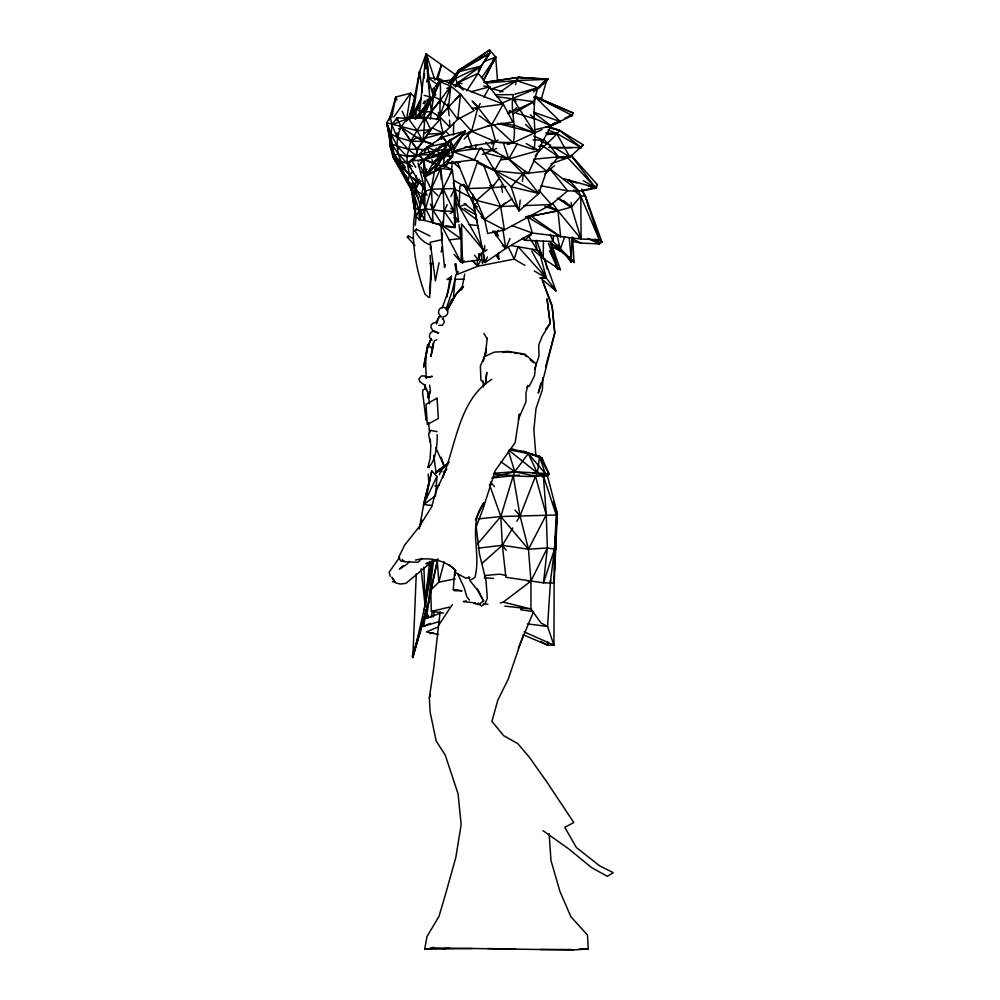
<?xml version="1.0" encoding="UTF-8"?>
<svg xmlns="http://www.w3.org/2000/svg" width="1000" height="1000" viewBox="0 0 1000 1000"><rect width="100%" height="100%" fill="white"/><g stroke="black" fill="none" stroke-linecap="round" stroke-linejoin="round"><path stroke-width="1.5" d="M437.775 195.538L431.225 189.2L425.062 176.85L423.762 175.963L423.775 159.75L434.938 150.688L465.25 131.163L454.513 148.575L452.463 156.337L444.3 166.9L423.775 159.75L417.688 154.963L414.787 155.387M524.2 631.85L553.95 645.15L554.125 583.013L557.35 513.7L547.513 476.188L549.2 474.137L542.025 458.1L539.587 456.538L528.288 453.6L514.75 471.7L513.225 475.688L520.062 515.887L528.462 549.237L530.95 581.112L530.938 608.987L540.938 622.913L547.562 626.462L553.95 645.15L547.562 645.138L523.125 634.725M556.2 538.975L556.188 549.475L547.337 547.938L528.462 549.237L502.362 545.312L478.125 548.15M431.125 263.363L431.062 279.438L431.312 277.2L431.163 263.512L429.675 297.3L428.55 297.312L424.938 294.125C415.15 266.988 410.3 237.525 415.438 208.888M509.162 450.487L537.438 473.125L543.375 475.863L556.237 514.987L554.487 549.175L554.125 583.013L543.5 582.875L505.875 577.263L502.362 545.312L500.825 516.525L489.4 484.325M491.112 141.962L513.138 142.762L534.138 149.675C537.013 129.037 530.275 107.487 538.038 87.737L547.875 79.05L518.688 77.35L484.012 82.287M416.325 175.837L415.275 188.925M543.475 241.25L543.175 258.425L560.538 269.975L551.4 244.025M453.4 135.013L453.688 122.537M445.7 166.462L452.35 169.925L454.663 188.538L454.137 211.363L455.238 227.45C442.638 227.812 431.538 220.575 419.263 219.887L416.112 216.525C412.188 200.863 413.725 184.175 402.025 171.35M480.337 254.188L478.462 260.05L461.175 262.387L461 227.862M487.1 249.762L484.513 251.475L459.25 206.562L459.837 186.337L463.875 184.262M554.312 576.825L554.125 583.013L553.862 576.862M554.5 570.65L554.837 559.825M572.013 237.225L571.312 259.587L574.075 262.488L572.55 237.213M445.425 264.538L444.513 267.5L441.875 240.65L442.125 232.975M484.738 245.562L484.513 251.475L461.525 223.9L462.488 263.4L464.125 260.75M437.863 558.85L428.113 604.55L412.837 657.588L416.275 573.825M454.975 569.675L454.712 575.887L455.012 569.775M547.688 642.025L547.562 645.138L540.662 641.462M430.962 274.212L430.125 293.275L429.538 287.8M542.975 377.612L542.375 389.75L536.013 408.425L533.862 429.837L535.913 456.475L539.587 456.538L549.2 474.137L546.9 476.15M415.312 225.212L416.112 216.525L411.55 190.375L392.887 156.788L390.337 146.613L391.838 124.75L390.262 116.762L386.725 122.837L390.613 141.062M415.75 119.188L416.275 109.237L421.037 98.863M438.013 140.275L443.6 133.275C436.475 115.85 442.375 97.287 439.812 79.237L427.837 77.513L426.15 53.837L455.6 74.787M454.862 569.663L453.275 589.562L454.325 590.675L462.062 590.788L453.275 589.562L457.675 590.175M474.513 255.287L478.462 260.05L478.837 253.825M507.2 144.475L513.138 142.762C517.263 126.55 509.787 110.9 513.25 94.637L495.275 94.75M417.938 207.5L424.7 220.2L425.062 176.85L420.9 166.988M550.575 579.812L547.562 626.462L527.675 623.888M430.45 203.975L432.713 209.713L443.137 225.95L444.125 211.312L443.15 188.925L440.737 168.363L452.35 169.925L432.713 209.713L432.663 222.875L443.2 225.012M435.737 494.2L436.95 476.413L431.75 470.938L423.625 504.538L419.338 528.975M553.538 235.65L553.15 241.475L571.312 259.587L569.225 237.825M424.087 133.525L430.737 129.713L423.125 141.463L410.788 141.163L397.088 137.175L391 133.95L389.162 134.963L391.938 144.338L408.088 149.3L417.038 149.213L423.125 141.463L424.888 117.513L439.837 119.55L430.737 129.713L417.038 149.213L416.138 155.712L407.35 163.312L401.012 161.488C387.775 152.613 390.462 136.237 386.725 122.837L417.175 130.675L430.737 129.713L424.888 117.513L408.275 118.425L397.05 117.775L391.838 124.75L397.088 137.175L408.088 149.3L416.138 155.712L418.162 146.9M451.55 171.125L452.25 162.087M415.45 214.375L415.45 200.837M424.188 78.213L424.55 73.637M424.913 69.075L426.15 53.837L435.012 80.125M550.262 582.888L554.487 549.175L557.35 513.7L553.462 502.075M440.825 613.125L426.287 618.288L427.275 606.287M424.762 388.938L425.125 384.65M395.363 101.6L395.75 97.025L410.675 93.175L414.837 97.45M455.188 278.65L453.375 298.938L451.9 299.35L447.4 308.962M418.913 77.962L419.55 71.787L426.15 53.837L428.075 59.588M556.562 521.388L557.35 513.7L554.663 506.425M427.887 618.188L428.212 615.125M519.35 450.913L523.612 451.413L539.587 456.538L545.3 473.5L543.375 475.863L546.287 514.775L547.337 547.938L543.5 582.875L554.487 549.175M452.938 82.362L459.025 69.938L489.588 50L495.7 57.075L497.425 79.475M426.1 594.188L429.663 561.962M440.125 611.763L433.862 667.337L429.338 697.775L430.138 712.2L436.163 740.962L445.3 755.225L458.05 793.775L461.15 824.55L455.8 857.525L445.887 892.913L439.012 916.363L426.962 936.587L424.663 949.25L472.175 948.512M485.462 384.1L486.788 372.375L485.35 384.375M419.475 112.188L426.15 53.837L428.963 78.637M487.262 338.013L485.387 354.538L486.262 348.7L483.325 361.312M520.225 200.113L518.975 210.975L538.787 193.463L546.562 171.125L558.475 156.788L569.825 157.113L583.387 144.925L559.6 130.4L549.513 126.9M522.362 181.488L523.263 173.738L524.9 171.125M418.825 77.95L419.55 71.787L422.388 91.875M433.462 561.25L428.113 604.55L412.688 657.138L414.762 648.037M430.35 119.213L434.012 93.3M556.538 519.875L557.35 513.7L556.237 514.987L500.825 516.525L478.713 518.862M426.425 417.413L426.075 420.037L422.575 392.463L422.925 389.837L426.388 388.8M413.3 186.075L411.55 190.375L406.075 176.012M412.425 118.075L413.525 110.688M423.275 186.05L419.125 210.35L419.263 219.887L425.425 208.863L431.225 189.2L434.462 171.525L436.775 164.725L449.963 140.075L465.25 131.163L451.35 148.925L425.062 176.85L440.737 168.363L441.188 179.262M533.575 104.138L534.712 96.538L573.188 113.012L572.275 115.425L551.213 125.875L545.225 127.387M412.475 117.9L419.55 71.787L410.3 118.637L413.575 104.987M571.25 155.363L597.062 184.375L596.5 187.987L582.025 190.925M406.675 118.95L410.675 93.175L393.75 117.075M431.712 562.975L425.112 605.538L412.837 657.588M425.863 609.587L423.225 626.425L439.525 621.475M417.875 82.338L419.55 71.787M426.287 618.288L430.737 590.062L437.312 560.775L438.825 582.137L430.737 590.062L431.337 611.425L443.575 613M446.962 296.962L450.037 278.275M432.463 218.287L432.663 222.875L409.45 174.862L407.35 163.312L406.9 156.375L410.788 141.163L424.888 117.513L422.175 118.837M478.462 260.05L479.487 253.912M425.262 600.975L424.7 604.038L425.175 601M425.688 597.962L426.45 593.4M427.212 588.837L431.538 562.975M410.238 118.713L414.513 100.162M426.388 598.038L424.012 610.087M476.362 144.525L475.625 148.8L452.612 151.95M432.863 561.125L425.112 605.538L428.113 604.55L414.65 648.85M413.075 107.075L413.6 104.087M424.688 604.062L425.238 601.062M425.838 597.9L426.413 594.837M428.988 581.05L429.562 577.987M430.138 574.925L430.7 571.862M431.275 568.8L432.425 562.663M433.25 617.013L434.387 610.938M433.438 342.837L430.85 356.587L433.525 345.3M391.812 117.263L395.75 97.025L397.038 99.862M464.725 274.1L462.362 286.238L456.012 294.288L447.638 309.788M439.038 262.725L435.375 280.887L430.2 242.275L441.987 239.65M441.175 252.138L442.4 246.088M420.288 525.925L421.562 519.812M426.337 496.9L431.75 470.938M413.963 650.775L412.55 656.688L413.5 652.138M424.562 598.987L432.475 561.025M419.263 219.887L421.188 210.787M422.8 203.2L425.387 191.062L418.062 163.088M451.538 275.9L448.425 290.475L442.25 307.913M439.812 103.05L440.475 100L450.825 86.175L460.525 94.175L474.1 110.662L457.725 119.375L443.6 133.275L423.237 138.713M456.012 274.438L452.413 290.475L446.012 309.363M515.475 84.787L516.438 80.562L518.688 77.35L547.312 79.375L542.275 83.025M527.762 385.35L525.95 393.275L525.988 401.788L518.25 419.637M423.888 121.925L424.888 117.513M410.3 116.088L411.337 111.613M412.55 656.688L413.6 652.175M425.662 616.05L423.225 626.425L430.35 623.325M437.15 434.725C437.6 443.738 435.475 463 428.013 467.3L430.2 458.013L430.85 445.087L428.562 434.338L430.55 430.387L437.113 431.662M432.163 100.75L439.812 79.237L503.237 104.1L512.913 122.075L487.2 125.913M412.688 657.138L414.888 648.037M413.512 651.712L412.413 656.237L413.75 651.812M430.087 478.55L423.625 504.538L432.075 505.525M494.1 143.05L492.287 150.188L482.35 154.388M437.463 80.075L441.3 65.375L436.463 78.888M429.6 385.125L430.425 391.175L428.2 397.663L427.388 390.75M540.875 383.15L538.25 393.137L543.95 376.238L554.788 332.912L552.075 305.45L541.475 277.825M444.212 561.862L438.825 582.137L455.188 578.925M480.188 103.562L477.962 107.45L471.662 131.1L464.275 138.963M545.55 366.825L554.763 332.912L552.212 307.075L542.513 280.763M413.862 102.587L414.6 99.913M439.012 163.688L441.875 153.425L444.938 153M389.175 120.1L395.75 97.025M426.587 81.875L427.837 77.513L437.85 84.95M409.25 118.15L414.425 100.35L408.6 118.175M409.125 118.812L413.5 103.85M541.613 100.763L541.575 97.987L546.475 81.125L547.875 79.05L545.138 80.475L547.875 79.05M430.8 617.5L432.55 611.712M477.612 543.925L500.825 516.525L513.225 475.688L519.275 475.05M409 118.888L411.688 110.113M518.188 246.213L514.212 259.088L477.738 266.25L457.062 274.488L454.812 263.85M422.125 184.1L425.387 191.062L419.125 210.35L416.112 216.525M523.237 635.388L508.075 679.525L497.863 700.05L491.925 721.3L503.575 735.612L517.688 743.538L529.338 757.212L546.575 781.575L573.787 822.537L564.775 827.337L576.375 847.525L599.837 865.962L613.275 872.65L607.362 876.3L591.625 867.638L568.688 848.85L543.013 830.688M430.425 391.175L428.2 397.663L427.675 396.9L428.888 397.075L427.762 397.287M413.263 118.088L416.275 109.237L420.725 105.512M423.525 118.175L426.788 108.612M439.412 474.738L441.4 468.888L449.125 462.287M518.562 416.838L519.5 414.075L515.15 442.638L495.225 470.625L482.863 509.4L476.175 526.912L479.5 554.025L486.012 580.688L487.325 598.337L485.25 603.162L481.587 606.05L477.962 603.112M534.612 369.162L538.987 356.3L538.75 344.938L542.263 336.138L550.15 323.387L547.075 299.062L550.15 323.387L545.487 329.513M425.062 176.85L434.538 160.975M597.062 184.375L595.312 187.575L578.987 191.163L567.675 190.85L551.362 204.537L504.4 229.938L487.688 233.5L484.613 219.438L476.538 200.413L468.2 188.562L477.837 160.775M564.738 236.675L560.3 249.188L550.025 242.537M431.225 338.6L428.587 345.925L431.737 348.088L434.412 340.938M436.512 323.963L439.15 316.637M462.75 258.038L461.175 262.387L454.062 254.375M436.512 119.612L439.562 116.6L450.825 86.175L440.225 81.775L431.438 90.5M443.363 159.012L445.462 153.35M442.475 319.5L443.55 316.637M516.85 521.237L520.062 515.887L535.462 476.262L537.438 473.125L539.587 456.538L511.05 448.638M457.875 72.85L459.025 69.938L489.613 53.288L489.588 50L479.65 57.3M458.188 271.613L457.062 274.488L455.988 263.712M429.338 697.775L430.45 694.925M487.375 256.95L485.075 262.562L505.775 248.438L532.337 233.012L581.138 239.075L599.263 239.725L601.938 241.988L599.25 243.912L581.087 243.1L572.475 241.425M495.988 235.888L498.288 230.263M397.05 120.763L397.05 117.775L401.2 127.188L423.125 141.463L417.175 130.675L408.275 118.425C387.088 136.725 399.038 172.787 421.225 184.15M518.325 648.225L533.587 611.6L520.612 609.75L522.463 607.413M449.062 83.588L458.812 71.75L489.613 53.288L481.287 66.013L478.162 73.312L466.788 90.8M510.025 238.487L505.775 248.438L502.362 245.387M533.6 112.613L551.213 125.875L543.35 140.188L528.25 173.688L508.762 158.887L492.287 150.188L485.788 142.225M438.675 169.55L423.762 175.963L426.863 168.938M433.075 154.9L436.362 148.188M437.35 322.438L436.05 322.537L438.975 316.988L441.788 316.775M431.488 195.325L431.225 189.2L440.737 168.363M446.213 225.625L455.238 227.45L444.125 211.312L447.225 204.613M450.938 196.575L454.663 188.538L431.225 189.2L425.387 191.062L420.913 198.312M481.012 259.337L477.738 266.25L472.275 260.812M436.95 476.413L423.625 504.538L435.637 495.688M478.612 71.638L481.287 66.013L458.812 71.75L455.588 76.9M415.65 189.213L418.475 183.312L420.675 181.163M420.2 118.025L425.8 111.487L440.225 81.775L451.975 79.737M480.112 147.925L474.338 159.8L448.062 163.038L444.375 165.688M462.525 259.625L461.175 262.387L441.012 224.562L460.7 238.6L459.038 224.675M456.962 74.1L459.025 69.938L448.612 83.225M434.738 205.6L432.713 209.713L425.425 208.863L419.125 210.35L414.913 207.75L413.75 205.275L415.412 214.137L414.938 208.225M450.312 174.05L452.35 169.925M500.288 603.038L503.25 602.137L530.95 581.112L547.337 547.938M424.5 152.45L427.188 147.037L442.775 136.962L465.25 131.163L462.15 134.488M475.325 519.888L483.812 502.875C467.262 525.087 481.75 553.075 474.837 577.587L471.25 579.637M456.925 74.1L459.025 69.938L448.938 83.138M456.737 75.888L458.812 71.75M432.837 93L434.925 88.863M436.325 86.112L439.812 79.237L440.725 82.163M455.438 87.013L457.463 83.012L481.287 66.013L478.212 71.213M412.7 114.85L421.475 97.613M484.487 259.387L482.413 263.425L481.325 252.838M492.137 63.963L495.7 57.075L485.525 61.037M483.55 80.612L495.7 57.075L492.537 60.5M415.562 201.788L412.6 194.662L413.9 192.138M415.213 189.613L418.475 183.312M418.212 118.325L421.55 111.912L415.675 118.275M483.425 80.388L495.7 57.075L481.812 77.625M481.525 147.95L494.588 170.7L511.125 186.8L518.975 210.975L494.588 170.7L502.3 156.725M430.925 338.925C424.963 350.75 425.363 364.375 426.312 377.287M453.975 85.925L457.463 83.012L478.162 73.312L503.237 104.1L491.7 124.938L468.825 132.225M517.5 143.363L508.762 158.887L501.087 159.838M456.725 73.987L459.025 69.938L452.987 78.662M436.962 321.9L436.05 322.537M446.737 310.613L455.887 294.525L463.462 286.6L460.975 290.312M441.35 139.45L442.775 136.962L451.35 148.925L452.463 156.337L434.462 171.525L443.575 154.412L451.35 148.925L454.513 148.575L449.963 140.075L443.55 145.85M483.9 97.1L489.837 86.75L483.663 86.037M412.788 115.3L416.275 109.237L419.125 108.15M418.575 118.188L430.75 97.125L424.15 95.325M412.6 194.662L413.837 192.525M445.775 166.925L448.062 163.038L447.837 159.963M398.688 134.5L397.088 137.175L397.088 132.7M406.675 121.112L408.275 118.425L391.838 124.75M428.787 396.675L428.2 397.663L428.188 396.587M436.463 473.1L437.962 470.613L448.025 463.562M481.887 563.475L502.362 545.312L512.825 527.925M438.537 625.438L452.325 604.637M422.325 110.688L430.75 97.125L422.95 103.65M479.637 68.662L481.287 66.013L455.462 78.562L451.25 83.125M486.3 58.562L489.613 53.288L487.75 55.788M423.45 111.713L433.237 96.237L435.95 94.688M389.375 135.4L386.725 122.837L391 133.95L391.938 144.338L394.312 154.562L392.887 156.788L408.062 181.8L413.325 188.25M414.762 183.812L419.45 179.15M428.275 160.85L433.562 163.8L436.1 159.875M421.312 171.925L426.175 175.15L428.688 171.275M486.188 58.475L489.613 53.288L479.462 68.688M479.575 68.612L481.287 66.013M431.975 159.613L433.562 163.8L449.963 140.075L451.35 148.925L423.775 159.75L417.8 161.05M418.363 207.625L419.125 210.35L411.825 188.35L416.225 181.537L413.537 178M429.237 173.55L423.762 175.963L426.45 172.138M444.4 146.688L447.088 142.863L427.188 147.037L411.912 160.812L407.35 163.312L404.975 161.725M392.675 153.938L392.887 156.788L394.475 158.3L390.337 146.613L391.938 144.338L398.6 154.35L409.387 165.562M399.575 557.425L389.125 572.175L390.213 576.287M422.45 110.712L433.237 96.237L440.475 100L448.537 107L457.725 119.375L460.525 94.175L456.238 98.65M456.3 189.913L476.538 200.413L493.8 185.25M433.488 96.325L427.837 77.513L431.287 111.75L425.812 118.9L440.475 100L431.287 111.75L422.975 111.775M453.612 180.188L468.2 188.562L491.962 187.675L499.325 178.088M414.688 118.938L433.237 96.237M418.275 166.462L423.775 159.75L447.088 142.863L444.55 146.788L447.088 142.863L438.975 147.012M508.05 158.525L523.263 173.738L538.787 193.463L511.125 186.8L525.175 171.412M535.262 155.825C542.513 146.3 552.375 140.087 559.6 130.4L568.475 136.438M450.525 84.4L455.462 78.562L457.463 83.012L461.737 88.725M409.438 561.312L406.875 564.312L399.4 569.062L403.387 565.638M421.763 558.375L418.475 561.962L416.525 562.188L405.6 561.838L402.938 561.3L402.4 559.338M483.113 601.2L478.575 604.637L474.175 603.387M436.812 115.575L439.562 116.6L460.525 94.175L455.288 99.775M447.45 464.338L434.675 474.087L437.962 470.613L447.638 464.837M412.525 171.625L409.45 174.862L407.825 182.488L409.55 184.675M420.7 162.987L423.775 159.75L443.575 154.412L452.463 156.337L449.963 158.125M583.387 144.925L579.95 147.525M542.087 476.863L545.3 473.5L549.2 474.137C531.237 479.175 512.025 474.575 493.663 474.35M418.925 183.212L420.975 181.088M436.85 119.012L448.537 107L450.825 86.175L446.763 88.5M415.688 167.387L411.912 160.812L423.775 159.75L426.175 175.15L440.1 161.7M433.562 163.8L443.575 154.412L427.188 147.037L429.85 154.025M428.963 173.875L426.175 175.15L429.575 171.962M447.713 154.95L449.975 152.825M507.962 113.688L512.087 111.875L516.6 107.688M533.525 91.938L538.038 87.737L516.438 80.562L485.863 83.075M544.637 174.175L554.4 165.688M443.425 158.663L448.975 153.625M538.45 88.4L540.737 86.325M543.038 84.237L546.475 81.125L543.837 82.8M475.625 109.513L477.962 107.45L503.237 104.1M412.95 171.775L409.45 174.862L399.938 164.812L394.312 154.562L398.6 154.35L406.9 156.375L411.463 156.375M434.675 474.087L444.012 465.838L441.2 457.262M491.65 144.088L498 139.987M512.525 127.312L514.763 125.363L534.625 132.863L513.138 142.762L499.125 142.675M428.475 131.662L430.737 129.713M423.762 175.963L436.775 164.725L443.575 154.412L417.688 154.963L421.65 157.175M536.912 89.15L546.475 81.125L538.95 86.65M423.088 210.775L425.425 208.863M531.487 234.575L524.575 240.263L522.275 238.2M443.675 471.838L445.712 470.163M505.637 202.775L484.613 219.438L481.9 217.963M547.688 170.938L550.15 169.062L578.987 191.163L574.45 190.487M539.05 99.812L541.575 97.987L538.837 99.462M426.175 175.15L428.675 173.35M499.975 92.112L516.438 80.562L547.312 79.375L543.475 82.025M439.762 470.637L443.575 468.038M428.013 467.3L429.462 467.4M476.538 200.413L500.688 206.525L512.087 198.875M398.65 128.875L401.2 127.188L409.125 138.2M538.925 99.625L541.575 97.987M450.9 277L446.938 279.425L451.6 279.363M512.5 114.2L533.95 101.675L496.6 96.662M417.438 137.338L410.788 141.163L401.2 127.188M550.662 126.075L558.75 121.475L550.175 126.2M450.112 213.525L454.137 211.363L443.15 188.925M533.875 89.85L538.038 87.737L514.712 94.237M411.912 160.812L414.613 159.438M469.812 577.275L465.988 578.263L455.438 572.587M509.087 111.587L512.087 111.875L533.95 101.675M463.188 135.062L471.662 131.1L459.15 117.35M421.712 150.538L427.3 148.05M445.962 469.663L446.737 469.325M535.087 132.688L542.087 129.6M550.487 125.9L560.288 121.587L534.712 96.538L573.188 113.012M526.862 387.062L529.438 385.938L534.5 375.725L535.9 363.587L524.875 354.15L508.387 351.4L494.387 352.113L484.387 356.625L480.363 366.062L480.925 380.188L483.125 382.05M538.038 87.737L501.8 103.162M437.8 627.112L426.413 631.962L438.4 634.45M430.125 633.75L432.975 632.537M550.25 125.812L560.288 121.587L533.888 112.25M483.013 251.938L485.075 262.562L473.625 204.55L476.362 203.388M491.8 379.4C458.85 399.462 456.337 444.775 442.537 477.575L446.425 468.425L435.525 492.562L431.8 506.625L419.113 526.925L404.738 544.95L398.725 557.175L400.9 561.188L404.762 561.312M496.613 148.5L492.287 150.188L475.625 148.8L465.25 146.812M508.15 143.988L511.037 142.863M443.638 316.725L445.925 315.875L447.488 313.988L447.912 311.562L447.075 309.262L445.2 307.7L442.8 307.3L440.5 308.15L438.938 310.038L438.525 312.462L439.363 314.762L441.225 316.325M434.525 340.662L436.812 339.812M477.775 163.113L494.588 170.7L523.263 173.738L527.625 172.175M550.913 163.863L569.825 157.113L556.7 133.387L548.075 130.025M564.95 117.963L572.275 115.425L534.712 96.538M490.712 89.225L516.438 80.562M552.9 124.038L560.288 121.587L557.238 122.013M453.338 182.613L459.25 206.562L466.388 204.188M438.338 559.987L425.95 563.737L433.612 560.225L405.962 583.325L400.337 584.05L395.2 582.737L391.925 577.238L394.263 580.6M552.812 123.8L560.288 121.587M454.225 150.887L471.737 145.938L495.775 141.938L490.887 124.438M493.663 473.275L514.75 471.7L535.462 476.262L545.3 473.5L528.288 453.6L523.612 451.413L542.025 458.1L542.825 461.012M533.038 147.4L538.387 150.562L508.762 158.887L486.35 153.35M470.975 91.75L489.837 86.75M442.788 949.212L448.75 947.638M417.688 154.963L434.938 150.688L451.35 148.925L442.775 136.962M493.088 477.038L514.75 471.7L545.3 473.5M431.337 611.425L449.4 607.087M435.85 322.463L432.9 323.162L431.138 325.062L431.025 327.663L432.587 330.25L435.412 332.137L438.75 332.825M534.837 129.738L551.213 125.875L534.763 118.588M427.537 377.438L432.262 376.337L425.737 377.512M466.362 600.887L463.338 601.587L475.625 602.938M410.337 162.675L407.35 163.312L425.387 191.062L427.075 195.362M525.988 216.7L535.087 214.775M427.713 948.612L424.663 949.25L435.325 947.938L573.05 950M430.763 947.987L433.8 947.362M526.05 217.062L557.95 210.8L571.462 207.075L580.775 196.175L585.25 195.875L601.938 241.988L599.562 240M471.95 108.488L477.962 107.45L491.7 124.938L479.175 115.638M454.263 222.325L458.675 221.588L455.425 196.488M449.45 156.8L452.463 156.337L447.9 156.337M434.9 485.988L439.062 485.35M484.162 82.587L518.688 77.35L526.413 78.4M562.137 158.2L569.825 157.113L554.5 147.513M415.462 560.05C429.65 556.737 445.775 560.225 456.037 570.913M547.463 134.512L556.7 133.387L581.225 147.587L578.112 147.625L581.225 147.587L559.6 130.4L549.138 127.425M523.263 173.738L546.562 171.125L533.462 160.387M449.113 239.862L460.7 238.6M491.887 477.975L513.225 475.688M532.9 473.612L537.438 473.125L528.288 453.6L509.438 449.837M533.812 159.25L558.475 156.788L548.112 143.512L543.55 139.488M484.588 575.55L499.913 574.138L505.913 575.538M489.675 185.55L491.962 187.675L505.85 186.588M392.475 581.85L395.487 581.613M550.487 133.863L556.7 133.387L545.8 132.938M391 133.95L397.163 146.137L406.9 156.375L416.138 155.712M573.05 950L588.288 948.888L587.45 935.037L570.825 916.6L559.913 891.4L550.988 860.562L549.138 833.763M502.688 352.463L507.163 352.188M556.3 157.938L569.825 157.113M448.062 163.038L460.5 162.325M406.9 156.375L413.013 156.05M438.888 325.363L442.688 325.163L444.363 321.925L443.363 319.088M428.25 134.075L443.6 133.275L431.987 127.875M439 154.637L443.575 154.412L444.3 166.9M483.55 164.887L491.962 187.675L500.688 206.525L516.05 205.925M523.725 205.625L551.362 204.537L538.55 190M571.362 949.5L540.413 949.5M579.05 949.225L588.288 948.888M429.9 263.612L433 263.55M454.7 279.312L464.025 279.188M540.125 278.137L546.337 278.062L556.038 290.925L544.275 258.913M553.138 147.925L571.862 147.7M441.25 210.938L454.137 211.363L450.863 208.2M548.775 147.275L581.225 147.587M506.962 142.625L513.138 142.762L493.363 124.55M487.663 948.512L515.612 949.2M533 139.875L543.35 140.188L533.888 136.2M538.775 146.088L543.275 146.263L558.475 156.788M540.138 277.75L546.337 278.062L540.763 256.95M534.15 97.212L537.137 97.387L551.987 104.588M484.225 577.812L493.575 578.462M527.837 580.887L530.95 581.112M547.513 476.188L543.375 475.863L544.45 478.762M418.013 149.137L424.175 149.7M590.65 187.1L595.312 187.575L571.15 155.438L573.975 159.025M469.012 224.675L477.987 225.6M591.862 187.475L596.5 187.987L593.462 187.375M483.312 603.775L487.912 604.275M504.812 606.125L530.938 608.987L503.25 602.137M462.088 83.537L457.463 83.012L463.325 89.987M534.087 97.037L537.137 97.387M509.412 449.712L512.25 450.05M444.125 211.312L432.713 209.713L431.225 189.2M500.875 123.2L514.763 125.363M508.65 352.1L511.5 352.562M514.35 353.025L517.2 353.5M520.05 353.963L522.9 354.425M511.225 245.588L537.2 250.037L543.175 258.425L536.462 240.263M541.025 185.812L567.675 190.85L550.15 169.062M414.613 197.838L412.488 197.375L415 211.9L414.725 208.85M550.8 128.225L559.6 130.4M568.075 180.675L577.15 182.975M587.737 185.662L595.312 187.575L567.863 157.9M497.5 123.413L534.625 132.863L512.875 98.663L516.163 101.7M538.362 457.125L542.025 458.1M491.275 88.475L503 91.762M540.875 141.488L550.662 145.113M563.825 178.675L595.312 187.575L583.35 180.75M504.263 157.587L508.762 158.887L503.413 143.112M516.337 113.188L534.788 118.888L530.413 114.838M490.8 149.925L496.538 151.812M423.062 141.25L432.875 144.475M544.812 206.438L557.95 210.8L581.138 239.075L580.775 196.175L578.175 190.775M429.988 236.025L416.463 229.35L415.112 230.75C418.125 237.4 423.8 242.638 430.662 245.138M511.938 225.562L532.337 233.012L527.638 217.013L557.95 210.8L560.65 236.737L527.638 217.013L530.45 218.175M454.212 152.012L474.338 159.8L538.787 193.463M422.775 140.275L432.837 144.35L429.988 143.038M545.237 142.35L548.112 143.512M540.438 145.037L543.275 146.263L540.612 144.662M470.613 130.95L495.775 141.938M572.775 239.1L581.087 243.1M551.825 246.85L560.25 250.95L558.787 248.188M588.062 238.412L599.25 243.912L597.975 239.537M416.275 109.237L420.238 111.25M415.075 190.4L420.425 193.175M548.575 205.812L557.95 210.8L552.587 203.4M500.688 206.525L504.4 229.938L484.613 219.438L481 216.6M413.3 238.65L408.438 236.025L407.425 237.213L414.925 245.55M454.825 203.188L458.888 205.4M464.3 208.363L476.488 215.012M566.013 204.05L571.462 207.075L581.138 239.075L578.913 236.925M509.45 110.4L512.087 111.875M526.287 143.6L538.387 150.562M431.287 111.75L439.562 116.6L450.037 127.35L449.5 120.075M524.925 265.413L514.212 259.088L508.15 246.737M534.3 270.938L546.337 278.062L531.675 250.95M412.55 166.388L407.35 163.312L410.938 168.363M463.85 184.975L473.625 204.55L477.45 206.9M557.312 198.25L571.462 207.075L571.15 202.488M428.325 467.088L429.15 467.625M558.737 198.275L571.462 207.075L563.4 200.487M501.863 228.175L504.4 229.938M529.963 215.413L560.65 236.737M500.95 461.763L514.75 471.7L508.438 451.025M459.25 206.562L477.125 220.075M454.562 195.787L456.962 197.688M464.175 203.363L474.988 211.875M550.6 243.175L571.312 259.587L569.725 256.9M453.975 217.75L458.675 221.588L454.288 215.162M543.038 280.163L556.038 290.925L551.912 286.275M437.962 333.2L436.087 331.637L433.688 331.225L431.388 332.088L429.825 333.975L429.412 336.4L430.25 338.688L432.113 340.25M594.513 239.938L599.25 243.912L597.612 239.638M532.487 249.363L543.175 258.425L539.212 250M573.675 190.1L580.775 196.175L599.263 239.725L585.25 195.875L581.838 189.175M524.325 354.663L526.613 356.662M530.062 359.663L533.513 362.663M449.425 564.913L455.225 570.037M451.987 161.213L459.375 167.9M418.587 137.35L423.125 141.463M525.612 124.475L534.625 132.863M554.562 265.688L557.95 268.913L550.737 244.15M599.688 239.825L601.938 241.988M595.037 239.3L599.25 243.912L597.375 241.537M472.05 100.913L477.962 107.45L475.15 103.837M518.35 246.9L546.337 278.062M568.763 179.725L578.987 191.163M445.387 130.85L449.338 135.275M490.387 481.975L494.475 486.65M514.95 510.037L520.062 515.887M472.725 260.45L477.738 266.25L477.2 260.2M579.113 236.725L581.138 239.075L579.225 236.637M500.825 516.525L528.462 549.237L546.287 514.775L535.462 476.262M473.075 101.625L477.962 107.45M572.1 260.087L574.075 262.488L572.263 259.988M469.425 600.087L466.825 596.75L464.237 587.875L457.875 574.113M563.638 252.575L571.3 262.438L569.138 258.337M502.362 545.312L506.163 550.262M496.025 255.375L498.862 259.1L498.4 252.913M558.362 248.463L560.25 250.95M405.487 167.387L401.012 161.488L399.938 164.812L400.1 168.425L407.825 182.488L401.9 171.1M494.825 231L498.488 235.9M426.35 378.212L424.637 375.913L421.425 375.962L419.012 378.812L419.8 381.625L424.9 385.412L427.612 391.737M472.75 194.35L473.625 204.55L485.562 220.85M492.912 230.875L505.775 248.438L502.85 229.225M410.875 140.65L417.038 149.213L409.263 138.562M556.15 267.062L557.95 269.587M439.538 224.288L441.312 226.775M581.838 190.825L585.25 195.875L589.062 208.975M411.825 188.35L418.625 198.6M528.562 236.112L537.2 250.037L535.288 240.963M483.925 333.4L487.1 338.775M557.95 245.188L560.3 249.188L557.15 235.85M397.488 163.425L395.975 160.863L397.5 163.512M398.988 165.987L400.5 168.562L392.887 156.788L408.062 181.8L413.963 185.275L419.775 204.2M399 166.125L400.513 168.738M397.163 146.137L398.675 148.863M395.875 160.825L400.1 168.425L394.312 154.562M496.613 255.025L498.862 259.1M464.6 185.225L467.475 190.6M477.587 589.025L480.412 594.475M412.625 182.587L414.8 189.112M422.075 184.05L425.387 191.062M549.438 250.613L557.95 268.913L548.425 243.188M481.112 595.837L483.762 601.512L477.188 589.725L470.325 581.013L468.65 577.075M413.688 199.963L412.488 197.375L414.913 207.75M435.763 447.738L444.012 465.838M402.2 111.237L405.412 118.338M388.675 128.562L387.525 125.875L389.963 138.2L390.337 146.613M550.138 234.438L553.15 241.475L524.575 240.263L523.888 237.463M457.15 161.5L468.2 188.562M391.938 144.338L393.537 148.438M397.812 159.35L408.062 181.8L406.25 175.85M467.262 134.325L471.737 145.938M493.638 167.838L494.588 170.7M447.625 104.075L449.188 115.725M423.812 217.3L424.7 220.2M438.263 112.25L439.562 116.6M424.212 101.025L424.913 104.05M544.688 258.337L547.038 268.9M473.625 204.55L477.388 223.062L476.925 219.988M477.975 226.1L478.562 229.15M427.837 77.513L429.4 88.075M491.525 184.662L491.962 187.675M433.675 455.275L436.188 473.088M411.125 187.275L411.55 190.375L411.287 187.325M501.463 185.05L502.463 192.387M428.125 393.05L429.487 403.775M441.4 468.888L441.775 471.875M421.087 568.775L425.112 605.538L423.925 567.225M428.775 78.575L426.15 53.837L426.238 56.925M428.562 422.55L429.625 433.1M430.225 439.125L430.538 442.137M414.188 202.763L414.462 205.8M428.2 474.038L428.988 484.475M483.075 381L483.5 386.925M430.975 272.262L430.15 255.275M441.012 224.562L441.875 240.65M441.65 190.15L441.775 193.263M442.938 221.287L443.137 225.95M441.725 134.213L441.9 138.875M426.488 64.65L426.587 67.737M454.663 188.538L455.238 227.45M427.575 345.1L423.65 367.137L428.162 344.475L427.575 345.1M413.5 104.087L411.312 113.05L413.5 104.087M431.163 247.013L430.562 248.95L430.3 247.237L431.163 247.013M408.438 236.025L407.425 237.213L408.438 236.025M416.463 229.35L415.112 230.75L416.463 229.35M437.038 398.212L425.975 404.288L427.312 424.55L438.375 418.475L437.038 398.212M572.275 115.425L569.225 115.95L572.275 115.425"/></g></svg>
